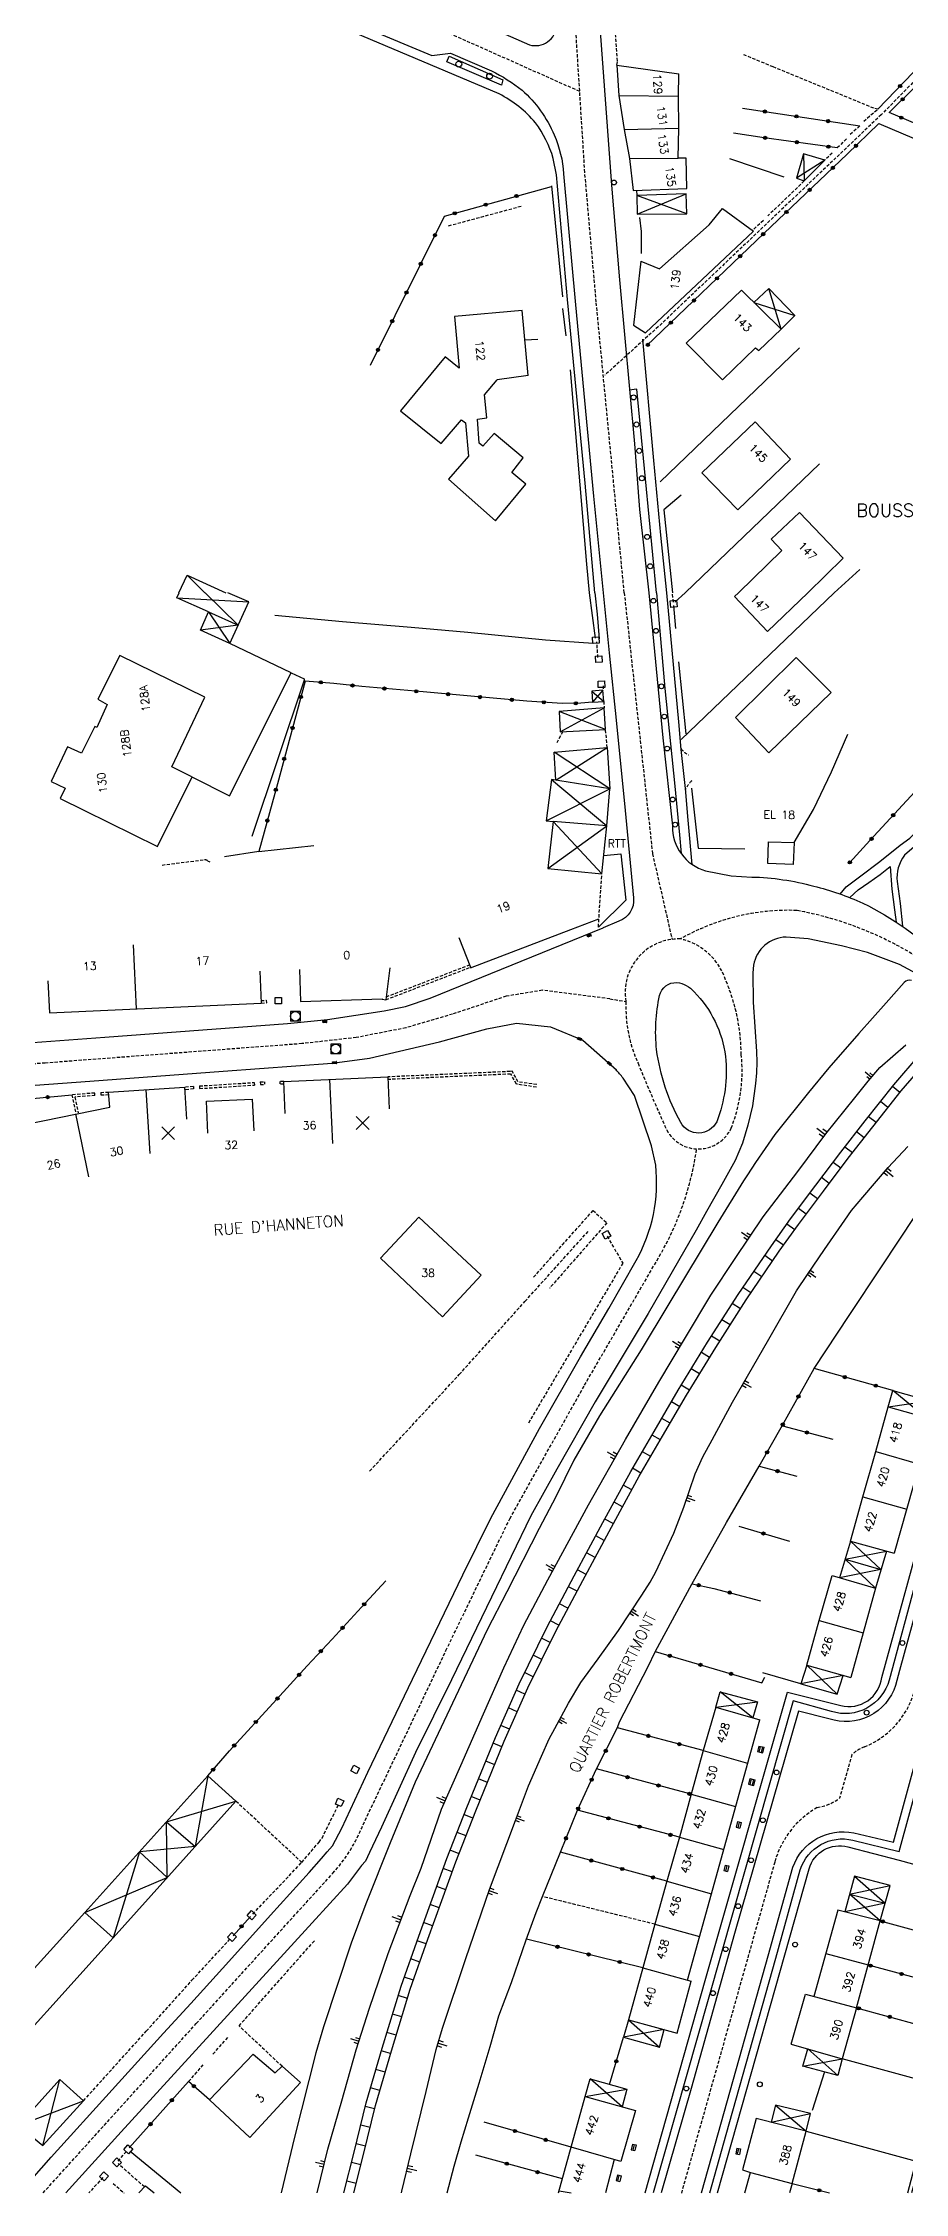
# Model space of a CAD drawing. Header units: millimetres. Extents: x 109000 to 110000, y 124000 to 125001.
# Drawn here: x 109334.1 to 109468.8, y 124000 to 124335.9 of the extents above; entities that cross this region are included whole.
import ezdxf
from ezdxf.enums import TextEntityAlignment as Align

# ---------------------------------------------------------------- set-up
doc = ezdxf.new("R2010")
doc.units = ezdxf.units.MM
doc.linetypes.add('DASHED', pattern=[0.75, 0.5, -0.25])
doc.layers.get('0').update_dxf_attribs({"linetype": 'CONTINUOUS'})
for name, color, linetype in [('W0001', 6, 'DASHED'), ('W0008', 7, 'CONTINUOUS'), ('W0100', 7, 'CONTINUOUS'), ('W0112', 1, 'DASHED'), ('W0211', 2, 'CONTINUOUS'), ('W0300', 7, 'CONTINUOUS'), ('W0310', 3, 'CONTINUOUS'), ('W0322', 7, 'CONTINUOUS'), ('W0400', 7, 'CONTINUOUS'), ('W0420', 7, 'CONTINUOUS'), ('W0700', 7, 'CONTINUOUS'), ('W0980', 7, 'CONTINUOUS'), ('W0984', 7, 'CONTINUOUS'), ('W0989', 7, 'CONTINUOUS'), ('W0991', 7, 'CONTINUOUS'), ('W1102', 7, 'CONTINUOUS')]:
    doc.layers.add(name, color=color, linetype=linetype)
doc.styles.get("Standard").update_dxf_attribs({"font": 'romans.shx', "width": 0.85})

# ---------------------------------------------------------------- blocks, each defined once
blk = doc.blocks.new('t322o')
at = {"color": 0, "linetype": 'Continuous'}
for radius in [0.25, 0.15]:
    blk.add_circle((0, 0), radius, dxfattribs=at)
blk = doc.blocks.new('t991o')
at = {"color": 0, "linetype": 'Continuous'}
for p, q in [((-1, 1), (1, -1)), ((-1, -1), (1, 1))]:
    blk.add_line(p, q, dxfattribs=at)
blk = doc.blocks.new('T420')
for p, q in [((0.75, 0.75), (-0.75, 0.75)), ((-0.75, 0.75), (-0.75, -0.75)), ((0.75, 0.75), (0.75, -0.75)), ((0.75, -0.75), (-0.75, -0.75))]:
    blk.add_line(p, q)
blk.add_ellipse((0, 0), major_axis=(-0.53, 0.53), ratio=1, start_param=3.926991, end_param=10.210176)
blk = doc.blocks.new('T400')
for p, q in [((-0.15, 0.3), (0.15, 0.3)), ((-0.15, -0.25), (-0.15, 0.3)), ((-0.15, 0.15), (0.15, 0.15)), ((-0.15, 0), (0.15, 0)), ((0.15, 0.3), (0.15, -0.25)), ((-0.15, -0.15), (0.15, -0.15)), ((-0.15, -0.25), (-0.15, -0.3)), ((-0.15, -0.3), (0.15, -0.3)), ((0.15, -0.3), (0.15, -0.25))]:
    blk.add_line(p, q)
blk = doc.blocks.new('t112o')
at = {"color": 0, "linetype": 'Continuous'}
for p, q in [((-0.5, 0.5), (0.5, 0.5)), ((-0.5, -0.5), (-0.5, 0.5)), ((0.5, 0.5), (0.5, -0.5)), ((0.5, -0.5), (-0.5, -0.5))]:
    blk.add_line(p, q, dxfattribs=at)
blk = doc.blocks.new('BI02')
at = {"layer": 'W0420', "color": 0}
blk.add_circle((0, 0), 0.75, dxfattribs=at)
blk = doc.blocks.new('TP15')
at = {"color": 0}
for p, q in [((-0.29, 0.5), (-0.29, 0)), ((0, 1), (0, 0)), ((0.29, 0.5), (0.29, 0))]:
    blk.add_line(p, q, dxfattribs=at)
blk = doc.blocks.new('TP13')
at = {"layer": 'W0700', "color": 0}
blk.add_line((0, 0), (0, 1.5), dxfattribs=at)

msp = doc.modelspace()

# ---------------------------------------------------------------- linework, layer by layer
at = {"layer": 'W0001'}
for points in [[(109417.98, 124328.29), (109398.76, 124336.85), (109396.29, 124337.89), (109330.29, 124365.67), (109302.06, 124377.5), (109301.2, 124378.76), (109296.74, 124380.72), (109293.19, 124381.15, -0.394738), (109283.92, 124392.13), (109285.38, 124404.7), (109286.37, 124405.98), (109292.8, 124462.14), (109296.02, 124490.3), (109296.99, 124491.17), (109297.3, 124494.25), (109296.59, 124495.62), (109295.89, 124496.99), (109296.11, 124500)], [(109433.68, 124195.9, -0.139417), (109451.89, 124200.36, -0.093409), (109470.52, 124193.21), (109489.76, 124178.26), (109500, 124172.82)], [(109334.12, 124000), (109358.07, 124026.48), (109379.39, 124049.94, 0.090567), (109384.12, 124057.53), (109397.07, 124084.74), (109407.05, 124105.34), (109418.72, 124126.19), (109430.41, 124146.32, 0.096122), (109436.24, 124163.11, 1.397119)], [(109500, 124111.84), (109491.86, 124114.13, 0.443964), (109477.61, 124105.13), (109470.25, 124078.41, -0.234152), (109462.48, 124069.7, 0.080895), (109460.5, 124068.51), (109458.58, 124061.68, -0.121757), (109455.06, 124060.22, 0.196703), (109448.44, 124051.68), (109433.86, 124000)]]:
    msp.add_lwpolyline(points, format="xyb", dxfattribs=at)
for points in [[(109424.93, 124250), (109420.55, 124295.42), (109418.77, 124315.66), (109417.31, 124338.82), (109415.94, 124360.47), (109414.97, 124374.14), (109413.79, 124399.87), (109413.77, 124411.21), (109413.9, 124419.55), (109414.69, 124429.06), (109416.22, 124444.36), (109418.77, 124458.36), (109423.4, 124476.03), (109430.87, 124500)], [(109500.07, 124360.85), (109483.18, 124343.06), (109465.08, 124324.66), (109430.26, 124291.56), (109421.9, 124283.98)], [(109424.93, 124250), (109429.34, 124209.22), (109432.4, 124195.84)], [(109422.68, 124186.55), (109412.14, 124187.89), (109406.49, 124186.95), (109398.09, 124184.17), (109390.82, 124182.02), (109383.05, 124180.5), (109374.57, 124179.55), (109334.47, 124176.52), (109303.55, 124174.22), (109251.03, 124170.09), (109224.62, 124167.12), (109214.71, 124165.28), (109191.27, 124162.57), (109123.61, 124154.72), (109096.21, 124151.51), (109090.96, 124151.61), (109078.31, 124149.98), (109054.46, 124145.65), (109027.65, 124139.99), (109019.34, 124137.93), (109010.85, 124136.14), (109003.01, 124135.67), (109000, 124135.73)]]:
    msp.add_lwpolyline(points, dxfattribs=at)
msp.add_lwpolyline([(109427.08, 124176.48, -0.116332), (109425.2, 124186.13, -0.475524), (109433.68, 124195.9, -0.267024), (109440.75, 124189.54, -0.0992), (109443.21, 124177.85, -0.122372), (109441.64, 124166.35, -0.611557), (109431.57, 124166.02, -0.006315)], format="xyb", close=True, dxfattribs=at)
at = {"layer": 'W0001', "flags": 128}
msp.add_lwpolyline([(109422.68, 124186.55), (109425.2, 124186.13)], dxfattribs=at)
at = {"layer": 'W0008'}
for points in [[(109300.15, 124500), (109299.89, 124499.74), (109299.62, 124496.7), (109301.24, 124495), (109298.14, 124469.64), (109294.43, 124437.75), (109291.16, 124405.62), (109289.34, 124404.45), (109287.88, 124391.95, 0.314191), (109290.47, 124386.22, 0.069377), (109293.37, 124385.02), (109295.34, 124385.84), (109306.38, 124381.26), (109328.8, 124371.71), (109366, 124355.98), (109398.93, 124341.96), (109400.38, 124339.83), (109410.14, 124335.57, 0.463651), (109414.4, 124338.53), (109413.79, 124349.59)], [(109289.98, 124365.55), (109290.81, 124374.84, -0.369099), (109294.15, 124377.73), (109295.64, 124377.41), (109299.96, 124375.46), (109300.53, 124373.51), (109328.85, 124361.59), (109364.4, 124346.67), (109394.88, 124333.9), (109397.76, 124334.29), (109404.18, 124331.53, -0.047692), (109408.97, 124328.52, -0.112584), (109413.97, 124321.5, -0.088261), (109415.46, 124315.43), (109417.34, 124294.98), (109420.15, 124265.09), (109421.64, 124250)], [(109420.36, 124250), (109418.83, 124267.11), (109416.07, 124295.79), (109414.36, 124315.26), (109413.83, 124317.84, 0.087143), (109411.06, 124323.41, 0.102292), (109405.39, 124327.91), (109372.21, 124341.92), (109324.31, 124362.09), (109311.46, 124367.55), (109291.36, 124376.11)], [(109428.78, 124250), (109430.95, 124227.3), (109432.47, 124213.58, 0.342169), (109437.64, 124206.56), (109441.64, 124205.75), (109444.84, 124205.58, -0.062403), (109454.53, 124204.15, -0.046425), (109462.22, 124201.5, -0.078728), (109474.75, 124192.66), (109478.83, 124189.06)], [(109425.09, 124215.98), (109426.29, 124203.42), (109426.36, 124202.31, -0.354185), (109424.1, 124198.7), (109421.62, 124197.62), (109421.62, 124197.62)], [(109472.09, 124189.66), (109467.96, 124191.89), (109462.94, 124193.79), (109458.87, 124194.81), (109453.66, 124195.95), (109450.23, 124196.2, 0.35862), (109445.14, 124191.82), (109445.02, 124190.61), (109445.08, 124186.04), (109445.59, 124178.3), (109445.65, 124176.67), (109445.57, 124174.97), (109445.45, 124173.32), (109444.97, 124169.85), (109444.26, 124166.8), (109443.41, 124164.01), (109442.25, 124161.29), (109440.17, 124157.53), (109437.77, 124153.32), (109436.15, 124150.41), (109428.67, 124137.37), (109420.41, 124123.6), (109414.42, 124113.07), (109410.35, 124105.77), (109404.19, 124093.1), (109397.94, 124080.19), (109392.31, 124068.84), (109387, 124057.16), (109385.12, 124053.17), (109384.49, 124051.84), (109383.87, 124051.14), (109381.67, 124048.24), (109376.19, 124042.21), (109357.41, 124021.7), (109346.34, 124009.57), (109337.71, 124000)], [(109429.98, 124178.63, -0.080219), (109430.46, 124187.06, -0.369187), (109433.15, 124189.09, -0.194), (109435.83, 124187.65, -0.165523), (109440.74, 124177.56, -0.121127), (109439.37, 124167.34, -0.604058), (109433.75, 124167.22, -0.092675), (109429.98, 124178.63, -0.929239)], [(109330.48, 124000), (109335.41, 124005.58), (109344.9, 124016.11), (109352.96, 124024.95), (109357.19, 124029.58), (109363.16, 124036.14), (109369.67, 124043.39), (109375.72, 124050.07), (109377.63, 124052.23), (109378.54, 124053.3), (109379.33, 124054.21), (109380.8, 124056.98), (109384.88, 124065.75), (109391.84, 124080.28), (109399.73, 124096.55), (109404.08, 124105.44), (109411.67, 124119.44), (109418.11, 124130.64), (109422.54, 124138.16), (109426.78, 124145.67, 0.156945), (109429.84, 124160.56), (109429.21, 124163.61), (109426.51, 124171.45), (109424.74, 124174.17, 0.02219), (109423.65, 124175.46, 0.02219)], [(109428.19, 124000), (109437.59, 124033.2), (109450.43, 124078.26), (109458.75, 124076.15, 0.45104), (109465.19, 124080.55), (109472.72, 124108.01), (109477.01, 124123.91), (109500, 124117.55)], [(109478.31, 124119.3), (109477.12, 124119.64), (109470.65, 124096.14), (109466.32, 124080.14, -0.427444), (109457.29, 124075.23), (109451.3, 124076.86), (109438.12, 124030.57), (109429.43, 124000)], [(109500, 124115.05), (109478.79, 124121.03), (109471.13, 124093.19), (109467.96, 124081.64), (109467.32, 124079.29, -0.416987), (109456.92, 124074.07), (109452.18, 124075.27), (109442.17, 124040.52), (109435.36, 124016.34), (109430.71, 124000)], [(109436.99, 124000), (109439.67, 124009.47), (109447.42, 124037.04), (109451.27, 124050.88, -0.378943), (109460.8, 124056.25), (109466.98, 124054.81), (109473.65, 124079.22), (109480.52, 124104.09), (109480.96, 124105.53, -0.391006), (109491.88, 124110.9), (109500, 124108.62)], [(109438.31, 124000), (109440.85, 124009.14), (109448.61, 124036.71), (109452.44, 124050.51, -0.39359), (109460.66, 124055.12), (109467.86, 124053.34), (109474.84, 124078.89), (109481.7, 124103.75), (109482.13, 124105.12, -0.393217), (109491.81, 124109.71), (109500, 124107.37)], [(109439.5, 124000), (109453.81, 124050.64, -0.412426), (109459.87, 124054.07), (109467.9, 124052), (109483.18, 124047.77), (109478.91, 124032.6), (109474.19, 124015.8), (109471.2, 124005.04), (109469.79, 124000)]]:
    msp.add_lwpolyline(points, format="xyb", dxfattribs=at)
for points in [[(109433.96, 124500), (109424.43, 124467.97), (109423.33, 124463.41), (109421.55, 124455.67), (109420.45, 124450.58), (109419.41, 124443.87), (109418.58, 124437.66), (109417.84, 124428.57), (109417.68, 124418.54), (109417.5, 124406.57), (109417.56, 124399.33), (109417.74, 124391.78), (109418.17, 124381.72), (109418.79, 124373), (109419.22, 124366.86), (109419.71, 124359.62), (109420.45, 124349.99), (109421.18, 124337.65), (109422.96, 124313.65), (109424.19, 124298.86), (109426.53, 124273.27), (109427.3, 124262.99), (109428.78, 124250)], [(109397.58, 124333.8), (109405.95, 124330.12), (109405.77, 124329.3), (109397.2, 124332.95), (109397.58, 124333.8)], [(109431.6, 124250), (109430.64, 124258.97), (109429.54, 124270.63), (109427.82, 124289.59)], [(109429.95, 124250), (109428.25, 124267.8), (109426.89, 124281.8), (109425.71, 124281.66)], [(109420.36, 124250), (109420.69, 124246.63), (109421.01, 124242.8)], [(109421.64, 124250), (109422.58, 124240.6), (109423.68, 124230.06), (109425.09, 124215.98)], [(109429.95, 124250), (109430.27, 124246.37), (109431.27, 124235.03), (109432.82, 124219.78), (109433.54, 124212.19), (109433.8, 124209.26)], [(109435.56, 124207.54), (109434.91, 124214.45), (109434.51, 124219.41), (109433.84, 124225.51), (109433.46, 124229.85), (109432.44, 124241.01), (109431.6, 124250)], [(109357.38, 124221.25), (109363.23, 124218.27), (109372.91, 124237.48), (109363.33, 124242.08)], [(109372.91, 124237.48), (109374.93, 124236.56), (109374.9, 124236.34), (109366.72, 124211.92)], [(109421.72, 124208.93), (109424.38, 124209.2), (109425.18, 124201.97), (109420.89, 124197.77)], [(109077.06, 124153.17), (109077.81, 124153.29), (109089.57, 124154.83), (109141.35, 124160.88), (109181.62, 124165.53), (109207.75, 124168.55), (109224.68, 124170.48), (109244.9, 124172.85), (109261.26, 124174.48), (109309.96, 124178.04), (109343.79, 124180.56), (109372.32, 124182.71), (109378.56, 124183.31), (109387.41, 124184.66), (109390.73, 124185.38), (109394.6, 124186.66), (109421.62, 124197.62)], [(109080.84, 124146.98), (109090.99, 124148.3), (109092.69, 124147), (109142.55, 124152.84), (109182.51, 124157.48), (109211.96, 124160.87), (109223.14, 124162.2), (109224.61, 124163.76), (109256.68, 124167.35), (109276, 124168.8), (109313.05, 124171.57), (109330.77, 124172.89), (109341.45, 124173.69), (109362.27, 124175.24), (109379.28, 124176.52), (109385.11, 124177.27), (109396.08, 124179.84), (109403.47, 124181.88), (109408.11, 124182.73), (109413.4, 124182.18), (109418.46, 124180.08), (109423.74, 124175.48)]]:
    msp.add_lwpolyline(points, dxfattribs=at)
at = {"layer": 'W0100'}
for p, q in [((109399.11, 124196.15), (109400.9, 124191.48)), ((109334.89, 124189.38), (109335.12, 124184.39)), ((109367.98, 124190.89), (109368.21, 124185.89)), ((109374.2, 124191.13), (109374.37, 124186.13)), ((109388.33, 124191.38), (109387.7, 124186.42))]:
    msp.add_line(p, q, dxfattribs=at)
for points in [[(109423.76, 124332.43), (109424.07, 124327.65)], [(109423.76, 124332.43), (109433.47, 124331.08)], [(109434.7, 124313.16), (109434.63, 124317.89), (109433.34, 124317.89), (109433.47, 124322.55), (109433.41, 124327.58), (109433.47, 124331.08)], [(109424.07, 124327.65), (109433.41, 124327.58)], [(109424.07, 124327.65), (109424.93, 124322.37)], [(109464.73, 124323.29), (109475.73, 124318.62), (109476.53, 124312.18)], [(109424.93, 124322.37), (109433.47, 124322.55)], [(109424.93, 124322.37), (109425.73, 124317.83)], [(109425.73, 124317.83), (109433.34, 124317.89)], [(109425.73, 124317.83), (109426.34, 124312.85)], [(109456.26, 124317.58), (109452.94, 124318.56), (109451.83, 124314.76), (109453.06, 124314.33), (109456.26, 124317.58), (109451.83, 124314.76)], [(109452.94, 124318.56), (109453.06, 124314.33)], [(109426.34, 124312.85), (109434.7, 124313.16)], [(109426.85, 124312.87), (109426.89, 124312.06)], [(109426.96, 124309.11), (109434.7, 124309.17), (109434.63, 124312.3), (109426.89, 124312.06), (109426.96, 124309.11), (109434.63, 124312.3)], [(109434.7, 124309.17), (109426.89, 124312.06)], [(109430.46, 124300.58), (109438.2, 124307.45), (109440.29, 124310.03), (109445.14, 124306.47), (109428.25, 124290.57)], [(109427.63, 124302.97), (109427.63, 124306.41), (109427.39, 124308.62)], [(109427.51, 124301.81), (109426.4, 124291.8)], [(109427.51, 124301.81), (109430.46, 124300.58)], [(109434.63, 124288.98), (109443.23, 124297.26)], [(109445.45, 124288.24), (109445.94, 124287.81), (109449.44, 124291.19), (109443.23, 124297.26)], [(109449.44, 124291.19), (109451.59, 124293.28), (109447.53, 124297.51), (109445.19, 124295.35), (109451.59, 124293.28)], [(109449.44, 124291.19), (109447.53, 124297.51)], [(109398.39, 124293.12), (109399.15, 124285.1), (109396.93, 124286.84), (109389.99, 124278.42), (109396.31, 124273.28), (109399.48, 124276.99), (109400.13, 124276.51), (109400.58, 124271.32), (109397.49, 124267.72), (109404.82, 124261.24), (109409.57, 124266.93), (109407.35, 124268.79), (109409.15, 124271.06), (109404.62, 124274.85), (109402.83, 124272.89), (109402.24, 124273.34), (109402.01, 124277.13), (109403.44, 124277.32), (109403.08, 124280.92), (109405.05, 124283.27)], [(109409, 124294.09), (109398.39, 124293.12)], [(109409.93, 124283.91), (109409, 124294.09)], [(109411.45, 124289.55), (109409.43, 124289.45)], [(109426.4, 124291.8), (109428.25, 124290.57)], [(109434.63, 124288.98), (109440.29, 124283.27)], [(109440.29, 124283.27), (109445.45, 124288.24)], [(109409.93, 124283.91), (109405.05, 124283.27)], [(109437.03, 124268.73), (109445.38, 124276.7)], [(109445.38, 124276.7), (109450.91, 124270.87)], [(109442.68, 124262.96), (109450.91, 124270.87)], [(109437.03, 124268.73), (109442.68, 124262.96)], [(109433.84, 124265.23), (109431.13, 124262.96), (109432.47, 124250)], [(109447.9, 124258.35), (109452.33, 124262.53)], [(109452.33, 124262.53), (109459.14, 124255.41)], [(109447.9, 124258.35), (109449.56, 124256.57), (109442.77, 124250)], [(109355.36, 124250), (109356.64, 124252.72), (109362.67, 124250)], [(109356.64, 124252.72), (109359.42, 124250)], [(109453.61, 124250), (109459.14, 124255.41)], [(109363.33, 124242.08), (109358.75, 124244.17), (109359.98, 124246.99), (109355.03, 124249.18), (109355.41, 124250)], [(109355.03, 124249.18), (109366.29, 124248.58)], [(109364.63, 124244.95), (109359.44, 124250)], [(109363.33, 124242.08), (109366.29, 124248.58), (109362.98, 124250)], [(109442.77, 124250), (109442.14, 124249.38), (109447.29, 124243.93), (109453.61, 124250)], [(109359.98, 124246.99), (109364.63, 124244.95), (109358.75, 124244.17)], [(109359.98, 124246.99), (109363.33, 124242.08)], [(109458.67, 124202.92), (109459.61, 124204.04), (109461.69, 124205.63), (109464.87, 124208.03), (109468.05, 124210.55), (109469.53, 124211.65), (109472.54, 124214.55), (109474.73, 124216.57), (109477.92, 124219.91), (109480.99, 124223.11), (109484.88, 124227.25), (109488.42, 124231.09), (109492.97, 124235.96), (109496.59, 124239.75), (109500, 124243.49)], [(109357.38, 124221.25), (109354.27, 124222.77), (109359.4, 124233.67), (109346.11, 124240.21), (109342.7, 124233.39), (109344.12, 124232.53), (109342.51, 124228.93), (109342.22, 124229.12), (109340.14, 124224.95), (109337.95, 124225.9), (109335.39, 124220.5), (109337.58, 124219.45), (109336.82, 124217.84), (109352, 124210.35), (109357.4, 124221.24)], [(109442.29, 124230.48), (109451.8, 124239.9)], [(109451.8, 124239.9), (109457.26, 124234.41)], [(109421.61, 124234.76), (109419.87, 124234.64), (109419.99, 124232.89), (109421.73, 124233.01), (109421.61, 124234.76)], [(109419.87, 124234.64), (109421.73, 124233.01)], [(109421.61, 124234.76), (109419.99, 124232.89)], [(109447.52, 124224.99), (109457.26, 124234.41)], [(109422.01, 124228.65), (109421.8, 124231.99), (109414.77, 124231.42), (109414.94, 124228.28), (109422.01, 124228.65), (109414.77, 124231.42)], [(109414.94, 124228.28), (109421.8, 124231.99)], [(109442.29, 124230.48), (109447.52, 124224.99)], [(109414.25, 124220.73), (109413.96, 124225.07), (109422.28, 124225.81), (109422.7, 124219.38), (109413.96, 124225.07)], [(109414.25, 124220.73), (109422.28, 124225.81)], [(109422.2, 124213.57), (109422.7, 124219.38), (109413.55, 124220.84), (109412.72, 124214.36), (109413.85, 124214.25)], [(109412.72, 124214.36), (109422.7, 124219.38)], [(109413.55, 124220.84), (109422.2, 124213.57)], [(109421.43, 124206.06), (109422.2, 124213.57), (109413.85, 124214.25), (109413, 124206.93), (109421.43, 124206.06), (109413.85, 124214.25)], [(109413, 124206.93), (109422.2, 124213.57)], [(109447.34, 124207.68), (109447.48, 124211.07), (109451.46, 124210.96), (109451.32, 124207.54), (109447.34, 124207.68)], [(109460.19, 124202.36), (109461.47, 124203.6), (109463.12, 124204.75), (109464.92, 124205.95), (109466.46, 124207.21), (109466.73, 124203.71), (109467.17, 124200.48), (109467.43, 124198.52)], [(109400.9, 124191.48), (109400.92, 124191.41), (109416.58, 124197.4)], [(109335.12, 124184.39), (109368.21, 124185.89)], [(109374.37, 124186.13), (109387.09, 124186.57), (109387.1, 124186.49), (109387.7, 124186.42)], [(109299.18, 124163.07), (109298.74, 124168.05), (109302.99, 124168.43), (109307.27, 124158.97), (109316.77, 124162.28), (109315.98, 124164.1), (109318.74, 124165.31), (109316.86, 124169.46), (109321.75, 124169.89), (109323.43, 124165.9), (109331.47, 124167.41), (109331.55, 124166.99), (109344.55, 124169.65), (109344.36, 124171.99), (109356.21, 124172.74), (109356.53, 124167.75)], [(109371.95, 124168.62), (109371.73, 124173.62), (109387.98, 124174.35), (109388.2, 124169.35)], [(109359.89, 124165.55), (109359.64, 124170.54), (109366.81, 124170.9), (109367.06, 124165.91)], [(109386.87, 124146.03), (109392.85, 124152.46), (109402.57, 124143.38), (109396.53, 124136.89), (109386.87, 124146.03)], [(109466.18, 124122.8), (109466.9, 124125.39), (109472.63, 124123.76), (109471.92, 124121.2), (109466.9, 124125.39)], [(109464.23, 124115.82), (109466.18, 124122.8)], [(109466.18, 124122.8), (109472.63, 124123.76)], [(109466.18, 124122.8), (109473.02, 124120.89)], [(109473.02, 124120.89), (109467.12, 124099.93)], [(109462.23, 124108.78), (109464.23, 124115.82)], [(109464.23, 124115.82), (109471.05, 124113.88)], [(109460.28, 124101.85), (109462.23, 124108.78)], [(109462.23, 124108.78), (109469.07, 124106.85)], [(109460.28, 124101.85), (109458.58, 124096.11)], [(109460.28, 124101.85), (109465.03, 124097.4), (109458.58, 124096.11)], [(109460.28, 124101.85), (109467.12, 124099.93)], [(109464.18, 124094.51), (109459.45, 124099.03), (109465.88, 124100.28)], [(109459.45, 124099.03), (109465.03, 124097.4)], [(109465.88, 124100.28), (109464.18, 124094.51)], [(109455.41, 124089.42), (109457.42, 124096.45)], [(109457.42, 124096.45), (109464.18, 124094.51)], [(109464.18, 124094.51), (109460.31, 124080.52)], [(109453.45, 124082.45), (109455.41, 124089.42)], [(109455.41, 124089.42), (109462.24, 124087.5)], [(109453.45, 124082.45), (109452.51, 124079.53), (109458.22, 124077.93), (109459.11, 124080.86), (109452.51, 124079.53)], [(109453.45, 124082.45), (109460.31, 124080.52)], [(109453.45, 124082.45), (109458.22, 124077.93)], [(109439.23, 124075.89), (109439.91, 124078.28), (109445.76, 124076.73), (109445.04, 124074.22), (109439.91, 124078.28)], [(109439.23, 124075.89), (109437.28, 124069.12)], [(109439.23, 124075.89), (109445.76, 124076.73)], [(109439.23, 124075.89), (109446.09, 124073.92)], [(109434.81, 124033.26), (109446.09, 124073.92)], [(109437.28, 124069.12), (109435.39, 124062.29)], [(109437.28, 124069.12), (109444.21, 124067.13)], [(109445.95, 124069.83), (109445.75, 124068.96)], [(109445.75, 124068.96), (109446.32, 124068.82)], [(109445.95, 124069.83), (109446.52, 124069.7)], [(109446.03, 124068.89), (109446.24, 124069.76)], [(109446.52, 124069.7), (109446.32, 124068.82)], [(109446.32, 124068.82), (109446.6, 124068.76)], [(109446.52, 124069.7), (109446.8, 124069.63)], [(109446.6, 124068.76), (109446.8, 124069.63)], [(109345.06, 124039.87), (109364.26, 124061.2), (109359.85, 124065.18), (109340.64, 124043.81)], [(109359.85, 124065.18), (109357.91, 124054.14), (109349.19, 124053.32), (109345.06, 124039.87)], [(109444.54, 124064.73), (109444.33, 124063.86)], [(109444.54, 124064.73), (109445.1, 124064.59)], [(109444.61, 124063.79), (109444.82, 124064.66)], [(109445.1, 124064.59), (109444.9, 124063.72)], [(109445.1, 124064.59), (109445.39, 124064.53)], [(109445.18, 124063.65), (109445.39, 124064.53)], [(109340.64, 124043.81), (109353.54, 124049.29), (109353.39, 124058), (109364.26, 124061.2)], [(109435.39, 124062.29), (109433.56, 124055.57)], [(109435.39, 124062.29), (109442.33, 124060.37)], [(109444.33, 124063.86), (109444.9, 124063.72)], [(109444.9, 124063.72), (109445.18, 124063.65)], [(109353.39, 124058), (109357.91, 124054.14)], [(109442.65, 124058.01), (109442.44, 124057.13)], [(109442.65, 124058.01), (109443.22, 124057.87)], [(109442.73, 124057.07), (109442.93, 124057.94)], [(109443.22, 124057.87), (109443.01, 124057)], [(109433.56, 124055.57), (109431.6, 124048.71)], [(109433.56, 124055.57), (109440.47, 124053.68)], [(109442.44, 124057.13), (109443.01, 124057)], [(109349.19, 124053.32), (109353.54, 124049.29)], [(109440.72, 124051.23), (109440.51, 124050.36)], [(109440.72, 124051.23), (109441.28, 124051.1)], [(109440.79, 124050.3), (109441, 124051.17)], [(109441.28, 124051.1), (109441.08, 124050.23)], [(109431.6, 124048.71), (109429.73, 124041.99)], [(109431.6, 124048.71), (109438.54, 124046.72)], [(109440.51, 124050.36), (109441.08, 124050.23)], [(109464.93, 124042.53), (109466.46, 124048.03), (109460.92, 124049.5), (109459.38, 124043.92)], [(109460.92, 124049.5), (109465.7, 124045.28), (109459.38, 124043.92)], [(109464.93, 124042.53), (109460.14, 124046.68), (109466.46, 124048.03)], [(109460.14, 124046.68), (109465.7, 124045.28)], [(109323.82, 124016.34), (109345.06, 124039.87), (109340.64, 124043.81), (109319.4, 124020.38), (109323.82, 124016.34)], [(109429.73, 124041.99), (109427.84, 124035.19)], [(109429.73, 124041.99), (109436.69, 124040.05)], [(109461.2, 124028.95), (109464.93, 124042.53), (109458.31, 124044.19), (109454.54, 124030.72)], [(109427.84, 124035.19), (109425.58, 124027.07)], [(109427.84, 124035.19), (109435.41, 124033.09)], [(109456.42, 124037.42), (109463.03, 124035.63)], [(109433.19, 124024.96), (109435.41, 124033.09)], [(109451.03, 124023.23), (109453.27, 124031.06)], [(109453.27, 124031.06), (109461.2, 124028.95)], [(109461.2, 124028.95), (109458.99, 124020.97)], [(109425.58, 124027.07), (109424.81, 124024.34), (109430.42, 124022.8), (109431.17, 124025.52), (109424.81, 124024.34)], [(109425.58, 124027.07), (109433.19, 124024.96)], [(109425.58, 124027.07), (109430.42, 124022.8)], [(109360.15, 124014.54), (109366.93, 124021.71), (109370.39, 124018.77), (109371.48, 124019.79), (109374.35, 124017.28), (109366.42, 124008.66), (109360.15, 124014.54)], [(109451.03, 124023.23), (109458.99, 124020.97)], [(109458.99, 124020.97), (109458.29, 124018.38), (109452.85, 124019.82), (109453.61, 124022.5), (109458.29, 124018.38)], [(109452.85, 124019.82), (109458.99, 124020.97)], [(109334.08, 124007.4), (109340.44, 124014.41), (109336.74, 124017.73), (109330.28, 124010.52), (109334.08, 124007.4), (109336.74, 124017.73)], [(109418.85, 124015.07), (109419.63, 124017.81), (109425.34, 124016.2), (109424.58, 124013.45), (109419.63, 124017.81)], [(109330.28, 124010.52), (109340.44, 124014.41)], [(109414.67, 124000), (109418.85, 124015.07), (109426.67, 124012.87), (109424.42, 124004.92), (109416.64, 124007.14)], [(109418.85, 124015.07), (109425.34, 124016.2)], [(109451.16, 124001.51), (109453.33, 124009.67), (109445.55, 124011.65), (109443.42, 124003.64), (109444.63, 124003.18)], [(109453.33, 124009.67), (109454.04, 124012.4), (109448.57, 124013.71), (109447.89, 124011.06), (109454.04, 124012.4)], [(109448.57, 124013.71), (109453.33, 124009.67)], [(109426.23, 124007.63), (109426.03, 124006.76)], [(109426.23, 124007.63), (109426.8, 124007.5)], [(109426.31, 124006.7), (109426.52, 124007.57)], [(109426.8, 124007.5), (109426.59, 124006.63)], [(109423.36, 124005.23), (109421.99, 124000)], [(109426.03, 124006.76), (109426.59, 124006.63)], [(109442.51, 124006.99), (109442.35, 124006.1)], [(109442.35, 124006.1), (109442.94, 124005.99)], [(109442.51, 124006.99), (109443.1, 124006.88)], [(109442.64, 124006.05), (109442.81, 124006.94)], [(109443.1, 124006.88), (109442.94, 124005.99)], [(109349.09, 124000), (109350.11, 124001.12), (109351.49, 124000)], [(109423.87, 124002.82), (109423.66, 124001.95)], [(109423.66, 124001.95), (109424.23, 124001.81)], [(109423.87, 124002.82), (109424.44, 124002.69)], [(109423.95, 124001.88), (109424.15, 124002.75)], [(109424.44, 124002.69), (109424.23, 124001.81)], [(109443.78, 124000), (109444.63, 124003.18), (109451.16, 124001.51), (109450.76, 124000)], [(109414.76, 124000.36), (109416.64, 124000)]]:
    msp.add_lwpolyline(points, dxfattribs=at)
msp.add_lwpolyline([(109500, 124241.01), (109497.03, 124237.68), (109493.32, 124233.76), (109489.35, 124229.75), (109483.35, 124223.13), (109481.26, 124220.95), (109479.21, 124219.03), (109475.96, 124215.96), (109472.94, 124212.73), (109471.7, 124211.57), (109468.71, 124208.97, 0.193325), (109467.57, 124204.86), (109468.05, 124201.43), (109468.38, 124197.89)], format="xyb", dxfattribs=at)
for centre, radius in [((109399.08, 124332.57), 0.466), ((109403.9, 124330.68), 0.455), ((109423.33, 124314.08), 0.369), ((109426.4, 124280.51), 0.395), ((109426.83, 124276.27), 0.395), ((109427.26, 124272.16), 0.395), ((109427.69, 124267.87), 0.395), ((109428.49, 124258.72), 0.395), ((109428.98, 124254.12), 0.395)]:
    msp.add_circle(centre, radius, dxfattribs=at)
at = {"layer": 'W0112'}
for p, q in [((109387.76, 124186.87), (109400.76, 124191.86)), ((109369.01, 124186.33), (109369.03, 124185.93)), ((109343.13, 124171.93), (109343.15, 124171.53)), ((109357.61, 124172.88), (109357.65, 124172.48)), ((109358.57, 124172.94), (109358.59, 124172.54)), ((109367.13, 124173.48), (109367.15, 124173.08)), ((109368.06, 124173.57), (109368.08, 124173.17)), ((109368.7, 124173.6), (109368.72, 124173.2)), ((109371.14, 124173.65), (109371.11, 124173.25)), ((109342.24, 124171.43), (109342.21, 124171.83))]:
    msp.add_line(p, q, dxfattribs=at)
for points in [[(109423.76, 124332.43), (109423.88, 124333.05), (109422.41, 124353.18), (109422.04, 124357.78)], [(109462.34, 124323.66), (109464.55, 124325.56), (109463.93, 124325.68), (109448.21, 124332.13), (109443.6, 124334.03)], [(109459.63, 124320.89), (109458.22, 124319.48)], [(109461.72, 124322.92), (109460.25, 124321.57)], [(109457.42, 124318.68), (109456.26, 124317.58)], [(109453.06, 124314.33), (109447.35, 124308.86)], [(109397.47, 124307.31), (109408.91, 124310.41)], [(109446.67, 124308.13), (109444.94, 124306.62)], [(109432.6, 124248.51), (109432.45, 124250)], [(109420.82, 124239.86), (109420.65, 124242.33)], [(109421.62, 124235.46), (109421.61, 124234.76)], [(109421.73, 124233.01), (109421.8, 124231.99)], [(109415.31, 124228.3), (109414.33, 124226.42)], [(109422.28, 124225.81), (109422.01, 124228.65)], [(109420.89, 124197.77), (109421.43, 124206.06)], [(109387.7, 124186.42), (109400.9, 124191.48)], [(109368.19, 124186.29), (109369.01, 124186.33)], [(109368.21, 124185.89), (109369.03, 124185.93)], [(109411.26, 124173.15), (109408.32, 124173.59), (109407.42, 124175.27), (109407.11, 124175.2), (109387.98, 124174.35)], [(109343.13, 124171.93), (109344.36, 124171.99)], [(109357.61, 124172.88), (109356.21, 124172.74)], [(109357.65, 124172.48), (109356.26, 124172.34)], [(109358.57, 124172.94), (109367.13, 124173.48)], [(109358.59, 124172.54), (109367.15, 124173.08)], [(109368.06, 124173.57), (109368.7, 124173.6)], [(109368.08, 124173.17), (109368.72, 124173.2)], [(109371.7, 124173.22), (109371.11, 124173.25)], [(109371.73, 124173.62), (109371.14, 124173.65)], [(109411.2, 124172.75), (109408.07, 124173.23), (109407.22, 124174.81), (109407.17, 124174.8), (109387.99, 124173.95)], [(109342.21, 124171.83), (109338.63, 124171.57), (109339.23, 124168.65)], [(109342.24, 124171.43), (109339.11, 124171.21), (109339.62, 124168.72)], [(109343.15, 124171.53), (109344.38, 124171.59)], [(109410.76, 124143.05), (109420.05, 124153.48), (109422.21, 124151.56), (109413.24, 124141.32)], [(109385.15, 124112.78), (109399.15, 124127.85), (109409.41, 124139.28), (109419.37, 124150.31)], [(109422.26, 124149.47), (109424.7, 124145.25), (109409.93, 124120.23)], [(109366.89, 124043.58), (109374.55, 124051.65), (109364.26, 124061.2)], [(109374.55, 124051.65), (109377.25, 124054.82), (109377.72, 124055.45), (109380.35, 124060.79)], [(109429.73, 124041.99), (109412.15, 124046.32)], [(109340.44, 124014.41), (109350.26, 124025.29), (109357.39, 124033.23), (109363.46, 124039.81)], [(109371.48, 124019.79), (109364.75, 124026.11), (109376.57, 124039.47)], [(109360.67, 124021.69), (109363.02, 124024.33)], [(109356.87, 124017.4), (109359.13, 124020.01)], [(109345.85, 124004.96), (109347.27, 124006.65)], [(109349.96, 124000.94), (109345.85, 124004.6)], [(109343.48, 124002.43), (109341.27, 124000)], [(109345.06, 124001.5), (109346.8, 124000)]]:
    msp.add_lwpolyline(points, dxfattribs=at)
for points in [[(109433.83, 124225.64, 0.145819), (109435.01, 124224.65, -1.19874)], [(109434.52, 124219.24, -0.108711), (109435.47, 124220.62, -1.357356)], [(109352.71, 124207.45), (109359.2, 124208.27, -0.172347), (109359.84, 124208.13), (109360.16, 124207.93)]]:
    msp.add_lwpolyline(points, format="xyb", dxfattribs=at)
at = {"layer": 'W0211'}
msp.add_lwpolyline([(109469.82, 124189.42, 0.271308), (109468.67, 124189.11), (109465.87, 124185.94), (109461.6, 124181.12), (109456.9, 124175.75), (109453.74, 124171.91), (109448.48, 124165.34), (109445.46, 124160.99), (109444.17, 124159.04), (109443.55, 124158.13), (109439.55, 124151.63), (109431.72, 124138.67), (109427.56, 124131.71), (109421.07, 124121.39), (109417.03, 124114.5), (109414.25, 124108.73), (109411.63, 124103.79), (109406.6, 124093.91), (109403.5, 124087.99), (109392.25, 124064.16), (109388.34, 124054.68), (109384.57, 124045.19), (109382.29, 124039.04), (109377.94, 124025.94), (109376.75, 124021.89), (109373.43, 124008.72), (109371.32, 124000)], format="xyb", dxfattribs=at)
for points in [[(109376.93, 124000), (109378.64, 124006.83), (109380.81, 124014.38), (109383.04, 124022.38), (109385.15, 124028.87), (109388.06, 124037.43), (109391.49, 124046.46), (109393.18, 124050.77), (109396.37, 124059.95), (109399.4, 124066.78), (109402.96, 124074.88), (109406.13, 124082.02), (109409.26, 124088.7), (109412.97, 124095.8), (109419.35, 124107.5), (109425.15, 124117.7), (109430.34, 124126.67), (109434.51, 124133.64), (109438.48, 124140.28), (109442.25, 124146.01), (109446.65, 124152.52), (109452.06, 124159.57), (109456.4, 124165.46), (109460.98, 124171.1), (109463.02, 124173.7), (109464.84, 124175.81), (109466.91, 124177.59), (109468.95, 124179.37)], [(109390.13, 124000), (109390.19, 124000.27), (109391.59, 124006.13), (109393.97, 124015.85), (109395.52, 124022.43), (109396.56, 124025.73), (109400.18, 124036.62), (109403.87, 124047.4), (109407.94, 124058.21), (109409.95, 124063.6), (109412.01, 124068.25), (109413.18, 124070.93), (109414.06, 124072.56), (109416.21, 124076.54), (109418.17, 124079.74), (109420.83, 124083.45), (109424.01, 124087.87), (109427.7, 124093.4), (109428.99, 124095.43), (109429.86, 124097.04), (109432.66, 124103.1), (109434.24, 124107.14), (109436, 124112.37), (109437.22, 124115), (109438.65, 124117.68), (109441.86, 124123.54), (109447.53, 124133.41), (109451.86, 124140.93), (109453.54, 124143.47), (109456.24, 124147.41), (109459.4, 124151.99), (109460.43, 124153.48), (109462.21, 124155.59), (109466.16, 124160.18), (109469.22, 124163.48)]]:
    msp.add_lwpolyline(points, dxfattribs=at)
at = {"layer": 'W0310'}
for points in [[(109441.39, 124317.83), (109449.87, 124314.94)], [(109413.55, 124313.55), (109415.29, 124296.22)], [(109415.29, 124294.37), (109415.78, 124290.12)], [(109430.52, 124267.31), (109452.33, 124288.24)], [(109416.46, 124284.8), (109419.05, 124254.47), (109419.46, 124249.99)], [(109455.46, 124270.14), (109434.43, 124250)], [(109461.72, 124253.63), (109457.73, 124250)], [(109419.46, 124249.99), (109420.41, 124242.88)], [(109432.85, 124248.54), (109434.43, 124250)], [(109433.83, 124227.05), (109457.73, 124250)], [(109420.07, 124242.04), (109412.63, 124242.57), (109400.47, 124243.79), (109391.66, 124244.56), (109380.9, 124245.45), (109370.32, 124246.44)], [(109432.65, 124248.01), (109432.95, 124244.43)], [(109434.59, 124227.93), (109433.46, 124239.21)], [(109451.46, 124210.96), (109454.52, 124216.15), (109457.29, 124221.99), (109459.88, 124227.89)], [(109435.43, 124219.44), (109436.48, 124210.11), (109443.79, 124209.99)], [(109367.85, 124209.57), (109362.49, 124208.71)], [(109367.85, 124209.57), (109376.41, 124210.5)], [(109454.58, 124128.79), (109460.07, 124137.06), (109465.1, 124144.7), (109470.41, 124152.7)], [(109424.2, 124073.58), (109428.61, 124082.13), (109429.8, 124084.64), (109435.5, 124095.09), (109440.89, 124104.77), (109446.02, 124113.55)], [(109452.51, 124079.53), (109446.56, 124081.28)], [(109446.44, 124079.68), (109446.88, 124080.58)], [(109397.28, 124000), (109398.35, 124004.18), (109399.44, 124008.01), (109400.6, 124011.72), (109402.26, 124017.17), (109404, 124022.87), (109405.34, 124027.67), (109407.3, 124032.91), (109409.61, 124039.55), (109411.15, 124043.83), (109412.15, 124046.32), (109414.96, 124053.25)], [(109469.25, 124000), (109470.52, 124004.96), (109473.87, 124016.92), (109458.99, 124020.97)], [(109456.24, 124018.92), (109454.3, 124012.87)], [(109453.33, 124009.67), (109470.52, 124004.96)], [(109347.76, 124006.55), (109355.65, 124000)]]:
    msp.add_lwpolyline(points, dxfattribs=at)
at = {"layer": 'W0322'}
msp.add_line((109332.48, 124170.97), (109338.66, 124171.56), dxfattribs=at)
for points in [[(109490.1, 124315), (109485.31, 124317.4), (109472.47, 124322.43), (109466.33, 124325.01), (109479.17, 124337.71), (109486.36, 124344.83), (109489.86, 124348.27), (109496.67, 124355.63), (109500, 124359.29)], [(109482.61, 124343.73), (109474.62, 124336.18), (109474.25, 124335.56), (109464.55, 124325.56)], [(109428.43, 124288.55), (109446.8, 124306.16), (109459.76, 124318.5), (109464.73, 124323.29)], [(109443.42, 124325.68), (109461.72, 124322.92)], [(109458.22, 124319.48), (109446.8, 124321.08), (109442.01, 124321.81)], [(109385.26, 124285.54), (109396.85, 124308.82), (109413.55, 124313.48)], [(109419.99, 124232.89), (109418.16, 124232.74), (109415.24, 124232.67), (109409.69, 124233.07), (109400.97, 124233.82), (109393.53, 124234.49), (109383.94, 124235.33), (109379.55, 124235.83), (109375.09, 124236.18), (109370.74, 124220.13), (109367.85, 124209.57)], [(109460.18, 124207.85), (109463.31, 124211.27), (109470.34, 124218.91)], [(109416.58, 124197.4), (109420.97, 124199.05)], [(109446.02, 124113.55), (109449.63, 124119.93), (109454.58, 124128.79)], [(109466.9, 124125.39), (109454.58, 124128.79)], [(109449.63, 124119.83), (109457.5, 124117.74)], [(109446.02, 124113.55), (109451.9, 124111.96)], [(109442.81, 124104.18), (109450.75, 124101.82)], [(109359.85, 124065.18), (109363.25, 124069.09), (109370.61, 124077.09), (109375.4, 124082.35), (109379.28, 124086.51), (109384.45, 124092.12), (109387.7, 124095.65)], [(109435.53, 124095.15), (109438.95, 124094.45), (109446.24, 124092.51)], [(109429.78, 124084.6), (109446.44, 124079.68)], [(109414.96, 124053.25), (109417.62, 124059.83), (109420.61, 124066.24), (109423.88, 124072.71), (109424.2, 124073.58)], [(109437.28, 124069.12), (109423.87, 124072.69)], [(109435.39, 124062.29), (109420.61, 124066.24)], [(109433.56, 124055.57), (109417.65, 124059.81)], [(109431.6, 124048.71), (109414.96, 124053.25)], [(109363.81, 124040.18), (109366.55, 124043.21)], [(109464.93, 124042.53), (109479.8, 124038.46)], [(109427.84, 124035.19), (109409.65, 124039.66)], [(109463.03, 124035.63), (109477.91, 124031.62)], [(109461.2, 124028.95), (109476.05, 124024.87)], [(109422.63, 124016.96), (109424.81, 124024.34)], [(109360.15, 124014.54), (109356.87, 124017.4), (109347.59, 124007.03)], [(109416.64, 124007.14), (109403.06, 124011.08)], [(109415.27, 124002.19), (109401.75, 124005.9)], [(109451.16, 124001.51), (109457, 124000)]]:
    msp.add_lwpolyline(points, dxfattribs=at)
at = {"layer": 'W0700'}
for points in [[(109381.12, 124000), (109382.72, 124006.39), (109384.62, 124014.08), (109387.1, 124022.65), (109390.06, 124032.31), (109392.83, 124040.14), (109397.22, 124052.23), (109400.33, 124060.23), (109404.81, 124071.17), (109408.5, 124079.56), (109412.9, 124088.44), (109417.13, 124096.42), (109421.6, 124104.74), (109425.96, 124112.72), (109429.62, 124118.98), (109433.37, 124125.42), (109437.95, 124132.9), (109442.71, 124140.35), (109447.93, 124147.99), (109450.93, 124152.19), (109454.84, 124157.43), (109458.75, 124162.58), (109462.57, 124167.48), (109467.04, 124173.11), (109471.18, 124177.91)], [(109382.66, 124000), (109384.17, 124006.03), (109386.07, 124013.69), (109388.54, 124022.22), (109391.49, 124031.84), (109394.24, 124039.63), (109398.62, 124051.71), (109401.72, 124059.68), (109406.19, 124070.58), (109409.85, 124078.93), (109414.23, 124087.75), (109418.46, 124095.71), (109422.92, 124104.03), (109427.26, 124111.98), (109430.91, 124118.23), (109434.66, 124124.65), (109439.22, 124132.1), (109443.96, 124139.52), (109449.16, 124147.13), (109452.14, 124151.31), (109456.04, 124156.52), (109459.94, 124161.66), (109463.75, 124166.56), (109468.19, 124172.16), (109472.31, 124176.92)]]:
    msp.add_lwpolyline(points, dxfattribs=at)
at = {"layer": 'W1102'}
for p, q in [((109348.23, 124194.99), (109348.68, 124185)), ((109350.88, 124162.38), (109350.25, 124172.36)), ((109379.4, 124163.95), (109378.95, 124173.94)), ((109341.28, 124158.77), (109339.27, 124168.57))]:
    msp.add_line(p, q, dxfattribs=at)

# ---------------------------------------------------------------- block references
at = {"layer": 'W0112'}
for p, rotation in [((109432.63, 124248.26), 96.0139455834021), ((109420.48, 124242.57), 93.36923139832166), ((109420.95, 124239.62), 93.36923139832166), ((109421.36, 124235.7), 271.3333935900238), ((109422.14, 124149.69), 298.8308368917639), ((109382.9, 124066.17), 242.2560346926275), ((109380.45, 124061.02), 246.3194560925707), ((109366.72, 124043.4), 226.9977032301681), ((109363.63, 124040), 226.9977032301681), ((109347.43, 124006.84), 230.6874711365426), ((109345.67, 124004.78), 315.0236673194934), ((109343.65, 124002.61), 227.3296697967514)]:
    msp.add_blockref('t112o', p, dxfattribs=dict(at, rotation=rotation))
msp.add_blockref('t112o', (109370.9, 124186.26), dxfattribs=at)
at = {"layer": 'W0211'}
for p, xscale, yscale, zscale, rotation in [((109463.54, 124174.31), 1.252580168030167, 1.252580168030167, 1.252580168030167, 49.29257080539168), ((109456.34, 124165.38), 1.66435502840048, 1.66435502840048, 1.66435502840048, 53.6414920786569), ((109465.77, 124159.72), 1.53282231045025, 1.53282231045025, 1.53282231045025, 229.2764073933979), ((109444.45, 124149.26), 1.463658642464561, 1.463658642464561, 1.463658642464561, 55.97427435938081), ((109453.76, 124143.8), 1.349266295125099, 1.349266295125099, 1.349266295125099, 235.5790365591726), ((109433.71, 124132.3), 1.464846945671442, 1.464846945671442, 1.464846945671442, 59.11821073655214), ((109443.57, 124126.52), 1.426847581096353, 1.426847581096353, 1.426847581096353, 240.1083617724204), ((109423.62, 124115.01), 1.533777305529955, 1.533777305529955, 1.533777305529955, 60.36480772521733), ((109434.73, 124108.58), 1.372778828448594, 1.372778828448594, 1.372778828448594, 251.406401235251), ((109413.9, 124097.51), 1.406135517777521, 1.406135517777521, 1.406135517777521, 61.39996157889637), ((109426, 124090.86), 1.379670950046464, 1.379670950046464, 1.379670950046464, 236.2880320455205), ((109414.82, 124073.97), 1.325368989849256, 1.325368989849256, 1.325368989849256, 241.5674851120674), ((109396.94, 124061.24), 1.450052173401256, 1.450052173401256, 1.450052173401256, 66.11411373410947), ((109408.06, 124058.54), 1.367427495971982, 1.367427495971982, 1.367427495971982, 249.5516556378514), ((109403.81, 124047.23), 1.442434744608968, 1.442434744608968, 1.442434744608968, 249.4173871457466), ((109390.05, 124042.67), 1.5080939432547, 1.5080939432547, 1.5080939432547, 69.24200751847607), ((109383.48, 124023.71), 1.402880180503413, 1.402880180503413, 1.402880180503413, 71.99213489771616), ((109395.82, 124023.39), 1.508670188485296, 1.508670188485296, 1.508670188485296, 252.5392383729148), ((109378.06, 124004.49), 1.409705594789104, 1.409705594789104, 1.409705594789104, 76.14828353559652), ((109391.03, 124003.81), 1.527294393817385, 1.527294393817385, 1.527294393817385, 256.5784259905731)]:
    msp.add_blockref('TP15', p, dxfattribs=dict(at, xscale=xscale, yscale=yscale, zscale=zscale, rotation=rotation))
at = {"layer": 'W0300', "xscale": 0.5, "yscale": 0.5, "zscale": 0.5}
for p in [(109429.49, 124248.74), (109429.89, 124244.04), (109430.74, 124235.37), (109431.19, 124230.65), (109431.64, 124225.65), (109432.49, 124217.69), (109432.89, 124213.77), (109468.39, 124085.93), (109462.8, 124075.04), (109448.73, 124065.7), (109446.58, 124058.23), (109444.75, 124051.98), (109442.73, 124044.81), (109440.77, 124038.08), (109451.62, 124038.81), (109438.8, 124031.22), (109446.11, 124016.98), (109434.63, 124016.31)]:
    msp.add_blockref('BI02', p, dxfattribs=at)
at = {"layer": 'W0322'}
for p, rotation in [((109468.03, 124329.15), 225.8686761477595), ((109468.43, 124327.08), 44.70082211120145), ((109446.89, 124325.16), 351.4198326864327), ((109451.84, 124324.41), 351.4198326864327), ((109456.78, 124323.67), 351.4198326864327), ((109468.22, 124324.21), 157.2345329785892), ((109446.95, 124321.06), 172.0489773581692), ((109451.9, 124320.37), 172.0489773581692), ((109456.85, 124319.67), 172.0489773581692), ((109461.13, 124319.82), 43.89538158520596), ((109457.52, 124316.37), 43.58590493054905), ((109453.89, 124312.92), 43.58590493054905), ((109398.46, 124309.27), 15.57522963715603), ((109403.28, 124310.62), 15.57522963715603), ((109408.09, 124311.96), 15.57522963715603), ((109450.27, 124309.47), 43.58590493054905), ((109446.65, 124306.02), 43.80317091412252), ((109395.37, 124305.85), 63.55180766504827), ((109443.04, 124302.56), 43.80317091412252), ((109393.14, 124301.37), 63.55180766504827), ((109390.91, 124296.9), 63.55180766504827), ((109439.43, 124299.1), 43.80317091412252), ((109435.83, 124295.64), 43.80317091412252), ((109388.68, 124292.42), 63.55180766504827), ((109432.22, 124292.18), 43.80317091412252), ((109386.46, 124287.94), 63.55180766504827), ((109428.61, 124288.72), 43.80317091412252), ((109377.51, 124235.99), 175.4593628398591), ((109382.48, 124235.5), 173.558538529484), ((109374.42, 124233.7), 254.8470497252258), ((109387.46, 124235.02), 174.9629175407881), ((109392.44, 124234.59), 174.9629175407881), ((109397.42, 124234.14), 174.8310858368528), ((109402.4, 124233.69), 175.1029169550491), ((109407.38, 124233.27), 175.1029169550491), ((109412.37, 124232.88), 175.8811005444795), ((109417.36, 124232.72), 181.4675888872254), ((109373.11, 124228.87), 254.8470497252258), ((109371.8, 124224.04), 254.8470497252258), ((109370.49, 124219.22), 254.6893992862838), ((109466.96, 124215.23), 47.34672766886), ((109369.17, 124214.4), 254.6893992862838), ((109463.57, 124211.55), 47.34672766886), ((109460.19, 124207.87), 47.49018037010835), ((109334.84, 124171.19), 5.514296201483376), ((109459.4, 124127.46), 164.5584290243061), ((109464.22, 124126.13), 164.5584290243061), ((109452.14, 124124.43), 60.78948413523368), ((109449.7, 124120.06), 60.78948413523368), ((109453.46, 124118.81), 345.1284887808008), ((109447.25, 124115.71), 60.54102813505982), ((109448.89, 124112.78), 344.9331707102403), ((109446.68, 124103.03), 343.4148824287964), ((109436.55, 124094.94), 348.4623732883179), ((109384.31, 124091.97), 47.26696183856514), ((109441.41, 124093.8), 345.0617337063234), ((109380.92, 124088.29), 47.26696183856514), ((109377.52, 124084.63), 47.1126999235677), ((109374.13, 124080.95), 47.6064905163666), ((109432.05, 124083.93), 343.5679966912161), ((109436.84, 124082.51), 343.5679966912161), ((109441.64, 124081.1), 343.5679966912161), ((109370.76, 124077.26), 47.6064905163666), ((109367.37, 124073.58), 47.38893262283337), ((109428.7, 124071.41), 165.0724421893146), ((109363.99, 124069.9), 47.38893262283337), ((109422.04, 124069.07), 63.22361096829987), ((109433.53, 124070.12), 165.0724421893146), ((109360.69, 124066.14), 49.01702787201436), ((109419.84, 124064.58), 64.99152358019268), ((109425.44, 124064.95), 165.0187097723366), ((109430.27, 124063.66), 165.0187097723366), ((109435.11, 124062.36), 165.0187097723366), ((109417.73, 124060.05), 64.99152358019268), ((109422.48, 124058.52), 165.0565714445755), ((109415.84, 124055.42), 67.95350878805323), ((109427.32, 124057.23), 165.0565714445755), ((109432.15, 124055.94), 165.0565714445755), ((109419.78, 124051.93), 164.7361862030222), ((109424.61, 124050.62), 164.7361862030222), ((109429.43, 124049.3), 164.7361862030222), ((109365.14, 124041.66), 47.84810697098649), ((109465.33, 124042.42), 344.6849429049179), ((109414.51, 124038.47), 166.2029682150086), ((109419.37, 124037.27), 166.2029682150086), ((109424.22, 124036.08), 166.2029682150086), ((109463.43, 124035.52), 344.9417748139962), ((109468.26, 124034.22), 344.9417748139962), ((109461.59, 124028.84), 344.6301011641649), ((109466.41, 124027.52), 344.6301011641649), ((109423.69, 124020.56), 73.52198554962082), ((109354.26, 124014.49), 228.1924804610078), ((109357.68, 124016.69), 138.8565420083763), ((109350.92, 124010.76), 228.1924804610078), ((109407.86, 124009.69), 163.8011455206898), ((109412.66, 124008.29), 163.8011455206898), ((109406.57, 124004.58), 164.6314999197285), ((109411.39, 124003.25), 164.6314999197285), ((109455.41, 124000.42), 345.6103667221353)]:
    msp.add_blockref('t322o', p, dxfattribs=dict(at, rotation=rotation))
at = {"layer": 'W0400'}
for p, rotation in [((109419.46, 124196.42), 112.0610231025886), ((109378.17, 124182.97), 95.15549041436866), ((109417.95, 124180.29), 67.04135251135958), ((109379.69, 124176.58), 97.34978447017794), ((109422.6, 124176.47), 49.79716970503356)]:
    msp.add_blockref('T400', p, dxfattribs=dict(at, rotation=rotation))
at = {"layer": 'W0420'}
for p in [(109373.55, 124183.83), (109379.84, 124178.71)]:
    msp.add_blockref('T420', p, dxfattribs=at)
at = {"layer": 'W0700'}
for p, rotation in [((109468, 124171.91), 51.5903743710251), ((109466.13, 124169.56), 51.5903743710251), ((109462.42, 124164.85), 52.04382112489171), ((109464.27, 124167.21), 51.5903743710251), ((109460.57, 124162.48), 52.04382112489171), ((109456.94, 124157.71), 52.83047844718454), ((109458.75, 124160.1), 52.83047844718454), ((109455.13, 124155.31), 53.24442603030398), ((109453.34, 124152.91), 53.24442603030398), ((109449.82, 124148.05), 54.46235190763775), ((109451.56, 124150.49), 54.46235190763775), ((109448.11, 124145.59), 55.66701622453851), ((109446.41, 124143.11), 55.66701622453851), ((109443.07, 124138.13), 57.41864244539702), ((109444.72, 124140.63), 55.66701622453851), ((109441.46, 124135.6), 57.41864244539702), ((109439.84, 124133.07), 57.41864244539702), ((109436.69, 124127.97), 58.51133166072661), ((109438.26, 124130.53), 58.51133166072661), ((109435.12, 124125.41), 58.51133166072661), ((109433.59, 124122.83), 59.76151625863763), ((109430.57, 124117.64), 59.69122310457251), ((109432.08, 124120.24), 59.76151625863763), ((109429.06, 124115.05), 59.69122310457251), ((109427.54, 124112.46), 59.69122310457251), ((109426.09, 124109.84), 61.36959204387522), ((109423.22, 124104.57), 61.36959204387522), ((109424.65, 124107.21), 61.36959204387522), ((109421.79, 124101.93), 61.77860597764261), ((109420.38, 124099.29), 61.77860597764261), ((109417.55, 124094), 62.03253063529932), ((109418.96, 124096.64), 61.77860597764261), ((109416.14, 124091.35), 62.03253063529932), ((109414.73, 124088.7), 62.03253063529932), ((109413.37, 124086.02), 63.62291236599609), ((109410.71, 124080.65), 63.62291236599609), ((109412.04, 124083.34), 63.62291236599609), ((109409.42, 124077.94), 66.3245626260824), ((109408.22, 124075.19), 66.3245626260824), ((109407.01, 124072.44), 66.3245626260824), ((109405.83, 124069.69), 67.6963056773035), ((109403.55, 124064.14), 67.6963056773035), ((109404.69, 124066.91), 67.6963056773035), ((109402.41, 124061.36), 67.6963056773035), ((109401.29, 124058.58), 68.75336253388038), ((109400.21, 124055.78), 68.75336253388038), ((109399.12, 124052.99), 68.75336253388038), ((109397.04, 124047.36), 70.03737134412657), ((109398.07, 124050.18), 70.03737134412657), ((109396.02, 124044.54), 70.03737134412657), ((109394.99, 124041.72), 70.03737134412657), ((109393.98, 124038.9), 70.54507435763391), ((109392.98, 124036.07), 70.54507435763391), ((109391.04, 124030.39), 72.96619267242592), ((109391.98, 124033.24), 70.54507435763391), ((109390.16, 124027.52), 72.96619267242592), ((109389.28, 124024.65), 72.96619267242592), ((109388.41, 124021.78), 73.8840294769036), ((109387.58, 124018.9), 73.8840294769036), ((109386.75, 124016.02), 73.8840294769036), ((109385.93, 124013.13), 76.07875030689526), ((109384.49, 124007.31), 76.07875030689526), ((109385.21, 124010.22), 76.07875030689526), ((109383.76, 124004.4), 75.67758841056703), ((109383.02, 124001.49), 75.67758841056703)]:
    msp.add_blockref('TP13', p, dxfattribs=dict(at, rotation=rotation))
at = {"layer": 'W0991', "rotation": 90}
for p in [(109353.68, 124165.57), (109384.07, 124167.16)]:
    msp.add_blockref('t991o', p, dxfattribs=at)

# ---------------------------------------------------------------- texts
at = {"layer": 'W0980'}
msp.add_text('BOUSSU (BOUSSU)', height=2, dxfattribs=at).set_placement((109473.97, 124262.72), align=Align.MIDDLE)
at = {"layer": 'W0984'}
msp.add_text('EL 18', height=1.25, rotation=359.5586, dxfattribs=at).set_placement((109449.16, 124215.32), align=Align.MIDDLE)
at = {"layer": 'W0989'}
for s, rotation, p in [("RUE D'HANNETON", 4.3187, (109370.93, 124151.19)), ('QUARTIER ROBERTMONT', 63.5722, (109423.19, 124078.11))]:
    msp.add_text(s, height=1.75, rotation=rotation, dxfattribs=at).set_placement(p, align=Align.MIDDLE)
at = {"layer": 'W0991'}
for s, rotation, p in [('129', 273.6708, (109430.15, 124329.43)), ('131', 279.2536, (109430.83, 124324.45)), ('133', 279.9719, (109431.01, 124320.1)), ('135', 277.0437, (109432.18, 124315)), ('139', 83.6932, (109432.95, 124298.92)), ('143', 314.7036, (109443.41, 124292.2)), ('122', 275.4448, (109402.43, 124287.81)), ('145', 314.0741, (109445.87, 124271.81)), ('147', 313.3871, (109453.55, 124256.51)), ('147', 315.6398, (109446.07, 124248.31)), ('128A', 97.1309, (109350, 124233.48)), ('149', 313.6378, (109451.06, 124233.6)), ('128B', 97.281, (109347.06, 124226.47)), ('130', 97.1309, (109343.36, 124220.31)), ('19', 20.9446, (109406.04, 124200.86)), ('13', 2.6077, (109341.42, 124191.68)), ('17', 2.6069, (109359.03, 124192.48)), ('0', 1.993, (109381.57, 124193.38)), ('36', 2.572, (109375.76, 124166.79)), ('30', 11.5739, (109345.6, 124162.72)), ('32', 2.8736, (109363.53, 124163.73)), ('26', 11.5702, (109335.78, 124160.71)), ('418', 74.4152, (109467.32, 124118.81)), ('420', 74.1037, (109465.35, 124111.85)), ('422', 74.2927, (109463.37, 124104.84)), ('428', 74.0421, (109458.53, 124092.37)), ('426', 74.3148, (109456.53, 124085.33)), ('428', 73.98, (109440.4, 124071.9)), ('430', 74.5358, (109438.51, 124065.18)), ('432', 74.7328, (109436.65, 124058.43)), ('434', 74.0203, (109434.73, 124051.54)), ('436', 74.4441, (109432.83, 124044.82)), ('394', 74.1552, (109461.68, 124039.73)), ('438', 74.4767, (109430.95, 124038.06)), ('392', 74.1552, (109459.98, 124032.99)), ('440', 74.4637, (109428.88, 124030.6)), ('390', 74.0716, (109458.08, 124025.53)), ('3', 48.0824, (109368.01, 124014.79)), ('442', 72.5392, (109419.84, 124010.58)), ('388', 75.8164, (109450.11, 124005.94)), ('444', 74.1684, (109417.91, 124003.17))]:
    msp.add_text(s, height=1.25, rotation=rotation, dxfattribs=at).set_placement(p, align=Align.MIDDLE)
for s, p in [('RTT', (109423.76, 124210.82)), ('38', (109394.29, 124143.73))]:
    msp.add_text(s, height=1.25, dxfattribs=at).set_placement(p, align=Align.MIDDLE)

doc.saveas('drawing.dxf')
